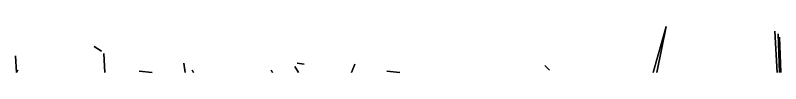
# Model space of a CAD drawing. Header units: millimetres. Extents: x -211 to 10565, y -2293 to 2244.
# Drawn here: x 10447.94 to 10461.67, y 13.44 to 14.27 of the extents above; entities that cross this region are included whole.
import ezdxf

# ---------------------------------------------------------------- set-up
doc = ezdxf.new("R2010")
doc.units = ezdxf.units.MM
doc.layers.add('PDF _Геометрия', color=7, linetype='Continuous')

msp = doc.modelspace()

# ---------------------------------------------------------------- linework, layer by layer
at = {"layer": 'PDF _Геометрия', "lineweight": 25}
for points in [[(10459.387, 13.441), (10459.62, 14.266)], [(10459.451, 13.441), (10459.62, 14.266), (10459.451, 13.441)], [(10461.609, 13.441), (10461.567, 14.182)], [(10461.651, 13.441), (10461.63, 14.139)], [(10461.673, 13.441), (10461.651, 14.076)], [(10449.357, 13.907), (10449.484, 13.822)], [(10447.961, 13.441), (10447.94, 13.737)], [(10449.548, 13.441), (10449.527, 13.78)], [(10450.987, 13.441), (10450.965, 13.61)], [(10452.997, 13.61), (10453.124, 13.589)], [(10447.961, 13.441), (10447.982, 13.484), (10447.961, 13.441)], [(10450.394, 13.441), (10450.161, 13.462), (10450.394, 13.441)], [(10451.135, 13.441), (10451.114, 13.484)], [(10452.553, 13.441), (10452.531, 13.484)], [(10453.018, 13.441), (10452.955, 13.547)], [(10453.97, 13.441), (10454.034, 13.589), (10453.97, 13.441)], [(10453.97, 13.441), (10454.034, 13.589), (10453.97, 13.441)], [(10454.838, 13.441), (10454.605, 13.462), (10454.838, 13.441)], [(10457.441, 13.568), (10457.483, 13.526), (10457.525, 13.484)]]:
    msp.add_lwpolyline(points, close=True, dxfattribs=at)

doc.saveas('drawing.dxf')
